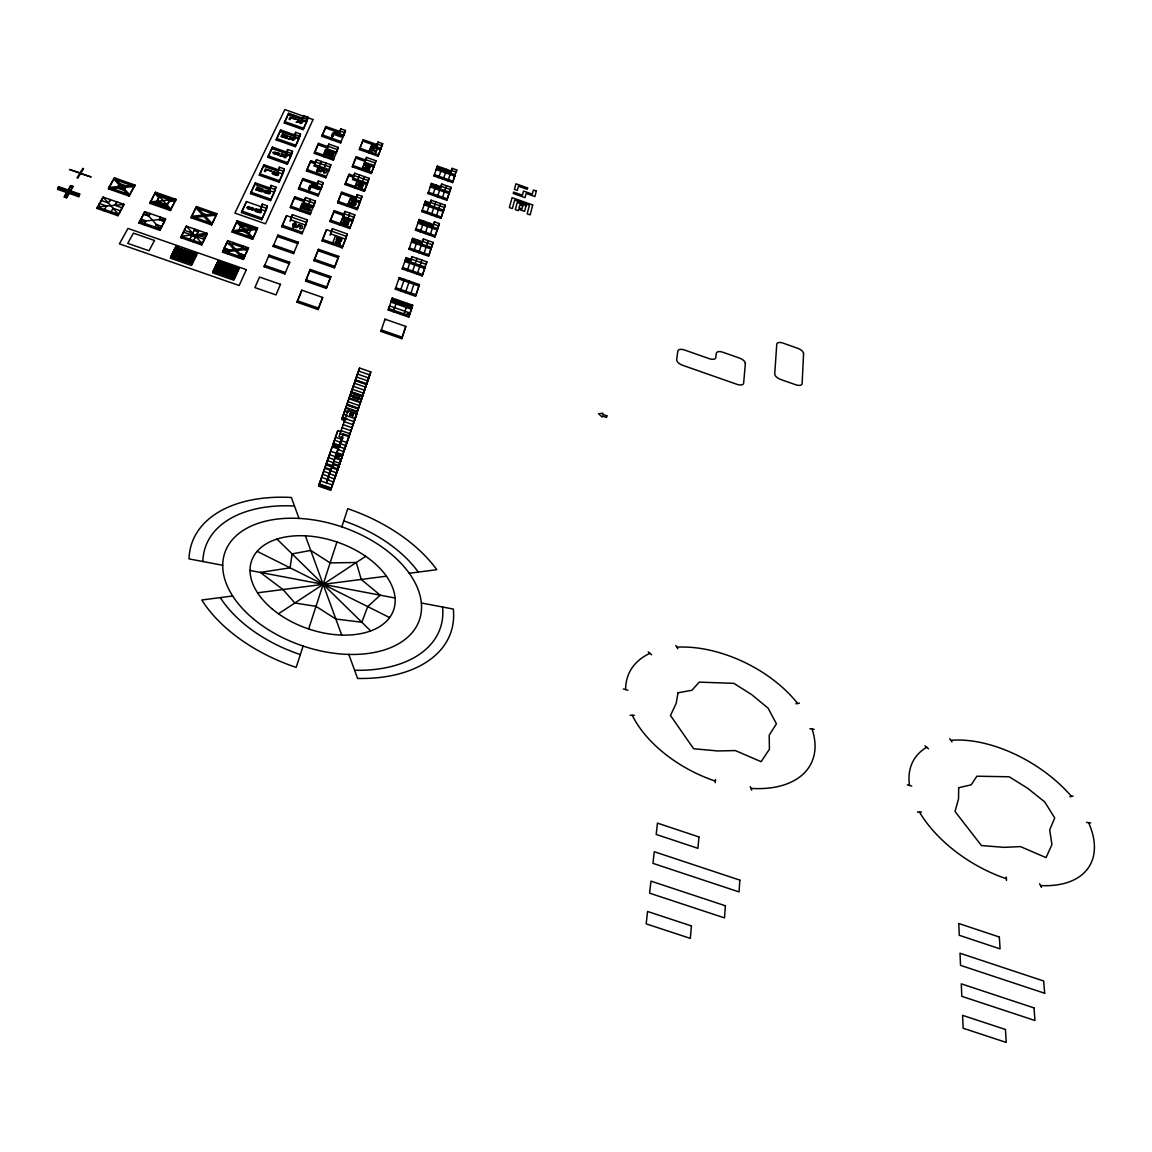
<?xml version="1.0" encoding="UTF-8"?>
<svg xmlns="http://www.w3.org/2000/svg" width="1152" height="1152" viewBox="0 0 1152 1152"><rect width="100%" height="100%" fill="white"/><g stroke="black" fill="none" stroke-linecap="round" stroke-linejoin="round"><path stroke-width="1.5" d="M715.234 782.712L715.493 779.515M57.6 189.346L58.666 186.638L79.661 193.968L79.229 195.638L78.595 196.675L57.6 189.346L58.666 186.638M64.282 197.006L70.733 185.573L72.965 186.35L66.514 197.784L64.282 197.006L67.306 192.11M66.514 197.784L72.965 186.35M68.069 190.886L70.733 185.573M78.595 196.675L79.661 193.968M98.971 205.013L99.36 203.486L106.56 206.064M100.786 201.931L101.174 200.419L108.346 202.982L110.333 199.555L109.93 201.067M104.198 210.931L104.587 209.405M110.765 213.221L111.154 211.694M116.438 203.342L116.842 201.83L114.883 205.258L122.069 207.778L121.68 209.232M119.923 212.314L120.326 210.802L113.126 208.282L111.139 211.752M138.946 223.042L144.821 211.666L165.614 218.923L159.898 230.342L138.946 223.042L142.258 222.71M143.064 215.582L143.467 214.07L148.68 215.885M144.187 224.87L145.973 220.853L140.746 219.038L140.328 220.55L144.821 211.666L160.301 228.902L159.898 230.342M149.616 214.934L150.034 213.422L148.666 215.942L143.453 214.128M154.656 228.528L155.074 227.016M160.013 218.549L160.43 217.051L159.091 219.586L164.29 221.4L165.614 218.923L139.349 221.587L160.301 228.902L161.64 226.382L156.427 224.51L155.059 227.074M161.237 227.837L164.304 221.342L159.106 219.528M163.886 222.854L164.304 221.342M182.909 233.554L183.326 232.099L191.765 235.109L189.288 240.595M183.874 231.667L184.291 230.227L192.715 233.237L194.789 229.118L194.386 230.558L198.274 231.912L198.677 230.472L196.618 234.59L205.07 237.542M193.205 241.963L193.622 240.523M203.731 240.811L204.149 239.371L195.682 236.419L193.608 240.581M204.667 238.925L205.085 237.485M206.683 234.85L207.101 233.41L186.365 226.166L180.806 237.643L201.686 244.915L206.683 234.85L191.376 236.506M223.747 249.653L224.179 248.213L229.378 250.027L227.75 254.002M226.166 244.584L226.598 243.144L231.754 245.016L243.792 258.019L243.36 259.445L222.538 252.187L222.97 250.747L227.794 240.638L248.458 247.853L243.36 259.445L229.363 244.238M241.459 212.587L246.456 201.586L261.49 206.856L262.339 204.106L267.35 205.862L266.069 210.082L261.648 219.672L241.459 212.587L246.456 201.586M250.502 193.637L255.37 182.923L270.202 188.136L271.037 185.4L275.976 187.142L274.694 191.318L270.418 200.635L250.502 193.637L255.37 182.923M259.301 175.219L264.038 164.779L278.654 169.92L279.49 167.213L284.357 168.941L283.09 173.074L278.928 182.131L259.301 175.219L264.038 164.779M267.854 157.32L272.477 147.139L286.877 152.222L287.698 149.544L292.507 151.229L291.254 155.333L287.194 164.146L267.854 157.32L272.477 147.139M238.147 257.63L238.579 256.205M276.178 139.91L280.67 129.974L294.883 135L295.704 132.336L300.442 134.021L299.189 138.082L295.243 146.65L276.178 139.91L280.67 129.974M284.27 122.976L288.662 113.27L302.674 118.238L303.48 115.603L308.146 117.259L306.907 121.291L303.077 129.629L284.27 122.976L288.662 113.27M244.526 256.896L244.958 255.456L239.774 253.642L238.565 256.248M246.874 251.813L247.306 250.373L242.122 248.573L243.302 246.053L242.87 247.478L232.546 243.878L232.963 242.438L231.754 245.016L227.794 240.638L222.538 252.187L248.026 249.278M267.35 205.862L265.406 211.003L260.395 209.246L262.339 204.106M337.421 238.334L337.766 239.659L336.47 238.234A3.341 1.642 18.6 0 1 336.571 237.917L336.758 237.715A2.189 1.08 18.6 0 1 337.176 237.514A2.52 1.238 18.6 0 1 338.486 237.499L339.307 237.701A4.594 2.261 18.6 0 1 340.214 238.032L341.626 238.982A2.462 1.224 18.6 0 1 341.914 239.659L341.914 239.803A3.067 1.512 18.6 0 1 341.741 240.134A2.405 1.181 18.6 0 1 341.021 240.509L339.898 239.846L340.978 239.602M275.976 187.142L274.075 192.182L269.122 190.44L271.037 185.4M261.648 219.672L266.515 208.627M284.357 168.941L282.499 173.894L277.618 172.166L279.49 167.213M270.418 200.635L275.141 189.864M292.507 151.229L290.678 156.11L285.869 154.411L287.698 149.544M278.928 182.131L283.522 171.634M300.442 134.021L298.642 138.802L293.904 137.131L295.704 132.336M287.194 164.146L291.686 153.922M303.48 115.603L301.709 120.312L306.389 121.968L308.146 117.259M295.243 146.65L299.621 136.67M303.077 129.629L307.339 119.894M264.139 266.702L264.586 265.262L285.35 272.506L284.89 273.931L264.139 266.702L269.093 255.053L289.699 262.253L289.253 263.678L268.661 256.478L269.093 255.053M273.11 246.427L273.557 245.002L294.005 252.158L293.558 253.57L273.11 246.427L277.934 235.094L298.238 242.194L297.792 243.605L277.502 236.506L277.934 235.094M306.072 224.122L301.968 233.798L281.822 226.742L286.531 215.654L291.542 217.397L290.491 219.802L305.51 225.072M286.531 215.654L281.822 226.742M290.29 207.605L294.883 196.805L304.733 200.275L300.211 211.104L305.597 197.554L315.446 201.024L310.133 214.574L290.29 207.605L294.883 196.805M321.955 186.768L318.067 195.912L298.512 189.029L302.99 178.502L317.563 183.629L316.584 185.904M298.512 189.029L302.99 178.502M290.03 221.256L292.392 214.661L307.411 219.917L305.05 226.526M291.082 218.866L292.392 214.661M329.573 168.869L325.786 177.754L306.504 170.957L310.867 160.69L315.662 162.389L314.698 164.578L329.083 169.661M306.504 170.957L310.867 160.69M314.28 153.374L318.528 143.366L327.989 146.707L328.824 144.072L338.27 147.413L333.302 160.099L314.28 153.374L318.528 143.366M291.902 230.27L295.502 221.558M340.805 128.851L338.63 134.942L340.805 128.851L345.456 130.493L340.603 142.92L321.854 136.282L326.002 126.518L339.97 131.472L339.077 133.56M321.854 136.282L326.002 126.518M314.251 166.003L316.498 159.71L330.869 164.794L328.637 171.072L314.251 166.003L316.498 159.71M305.597 197.554L303.278 204.048L313.142 207.518L315.446 201.024M308.203 205.776L310.522 199.296M328.824 144.072L326.606 150.264L329.76 151.373M318.413 180.936L316.138 187.33L318.413 180.936L323.266 182.65L320.99 189.043L311.27 185.616L308.29 192.47L311.717 184.19L321.451 187.618M301.968 233.798L302.429 232.33L282.283 225.274M323.842 169.387L326.074 163.094M310.133 214.574L310.594 213.134L290.736 206.165M318.067 195.912L318.528 194.472L298.958 187.589M325.786 177.754L326.246 176.342L306.95 169.531M333.302 160.099L333.749 158.688L314.726 151.963M338.27 147.413L336.067 153.605L331.33 151.934M340.603 142.92L341.05 141.523L322.286 134.885M345.456 130.493L343.296 136.598L333.965 133.301L331.229 139.608L334.411 131.904L343.742 135.216M297.014 302.242L301.81 290.189L322.661 297.446L318.024 309.542L297.014 302.242L301.81 290.189M305.611 281.16L310.277 269.438L330.826 276.61L326.304 288.374L305.611 281.16L310.277 269.438M313.963 260.698L318.499 249.293L338.746 256.378L334.354 267.826L313.963 260.698L318.499 249.293M345.974 238.118L342.158 247.867L322.07 240.84L326.506 229.666L331.502 231.422L332.381 228.686L347.342 233.942L345.024 240.538M326.506 229.666L322.07 240.84M329.947 221.544L334.267 210.658L344.102 214.114L339.854 225.014L343.627 215.554L333.806 212.098L329.947 221.544L349.733 228.485L354.816 214.862L344.981 211.406L344.045 213.754L353.894 217.224L354.816 214.862M333.806 212.098L334.267 210.658M362.074 196.33L361.166 198.619L356.314 196.906L357.221 194.616L362.074 196.33L357.106 209.65L337.608 202.781L341.813 192.182L356.342 197.309L354.442 202.032C361.195 205.027 345.888 199.526 353.606 201.744L353.981 200.794C346.622 197.698 361.987 202.997 354.816 201.096M337.608 202.781L341.813 192.182M367.79 182.362L364.277 191.333L345.053 184.55L345.514 183.139L349.157 174.211L353.923 175.896L352.57 179.525L366.912 184.594L369.13 178.301L354.787 173.246L352.57 179.525M345.053 184.55L349.157 174.211M330.048 235.282L332.381 228.686M374.659 164.794L371.246 173.52L352.282 166.81L356.285 156.73L365.702 160.056L361.771 170.165L366.566 157.435L375.984 160.762L373.81 166.954L364.392 163.627L366.566 157.435M352.282 166.81L356.285 156.73M359.338 149.558L363.24 139.709L377.165 144.662L375.883 148.147L378.029 142.056L382.666 143.698L378.029 156.182L359.338 149.558L363.24 139.709M354.787 173.246L353.477 177.307L348.696 175.622M332.122 244.354L335.52 235.584M303.12 646.042L296.179 667.397A136.973 83.419 19 0 1 201.787 599.99L232.661 596.002M308.664 628.949L336.931 541.973M341.842 526.824L347.731 508.694A136.973 83.419 19 0 1 436.81 569.693L409.291 573.25M344.981 211.406L342.691 217.901L352.526 221.357L353.894 217.224M318.024 309.542L322.661 297.446M347.616 219.629L349.891 213.134M385.042 319.176L380.866 331.402L401.746 338.659L405.778 326.405L385.042 319.176L384.552 320.602M392.27 298.066L388.195 309.96L408.758 317.131L412.69 305.194L392.27 298.066L391.781 299.462L412.186 306.59M399.269 277.56L395.309 289.138L415.57 296.222L419.386 284.602L399.269 277.56L398.794 278.957L418.896 285.998M407.693 269.28L407.218 270.662L411.034 259.387L406.08 257.645L402.221 268.92L422.179 275.918L425.419 265.982M419.256 251.366L418.781 252.734L422.467 241.733L412.69 238.291L408.931 249.278L428.602 256.19L431.755 246.528M430.488 233.942L430.013 235.31L433.57 224.582L419.126 219.485L415.454 230.184L434.851 237.01L439.344 223.574L434.52 221.875L432.331 228.269M427.061 211.968L426.586 213.307L430.128 202.867L425.376 201.197L421.805 211.622L440.928 218.362L443.894 209.232M437.875 195.566L437.414 196.906L440.827 186.71L431.467 183.398L427.982 193.565L446.832 200.232L449.726 191.347M448.402 179.611L447.941 180.936L451.238 170.986L437.386 166.075L433.987 175.997L452.578 182.578L455.4 173.938M401.746 338.659L405.778 326.405M408.758 317.131L412.69 305.194M415.57 296.222L419.386 284.602M422.179 275.918L425.102 267.077L405.245 260.107L404.755 261.49L424.613 268.445L426.874 261.85L411.998 256.637L409.723 263.232M426.874 261.85L426.067 264.312L411.163 259.085L411.998 256.637M428.602 256.19L431.453 247.565L411.883 240.682L411.408 242.05L430.978 248.933L433.195 242.438L423.418 238.997L421.186 245.491M433.195 242.438L432.418 244.843L422.626 241.387L423.418 238.997M434.851 237.01L437.63 228.614L418.334 221.803L417.859 223.171L437.155 229.954L439.344 223.574M440.928 218.362L443.635 210.168L424.598 203.458L424.138 204.797L443.16 211.507L445.32 205.214L431.064 200.189L429.667 204.206L424.915 202.536L425.376 201.197M445.32 205.214L444.571 207.49L430.301 202.435L431.064 200.189M446.832 200.232L449.482 192.226L430.704 185.587L430.243 186.926L449.006 193.565L451.123 187.358L441.763 184.046L439.632 190.238M451.123 187.358L450.418 189.576L441.029 186.25L441.763 184.046M452.578 182.578L455.17 174.773L436.651 168.206L436.19 169.531L454.694 176.083L456.782 169.992L452.174 168.35L450.072 174.456M456.782 169.992L456.091 172.138L451.469 170.496L452.174 168.35M326.304 288.374L330.826 276.61M354.974 201.01L357.221 194.616M334.354 267.826L338.746 256.378M362.131 182.909L364.349 176.616M342.158 247.867L345.499 239.098L330.523 233.842L331.502 231.422M349.733 228.485L353.002 219.931L343.152 216.475M357.106 209.65L360.288 201.298L350.582 197.885L347.832 204.797L347.357 206.222L350.122 199.31L359.827 202.723L361.166 198.619M364.277 191.333L367.373 183.182L353.03 178.114M371.246 173.52L374.27 165.557L364.838 162.23M378.029 156.182L380.981 148.421L371.678 145.123L369.144 151.474L368.683 152.87L371.232 146.506L380.534 149.803L382.666 143.698M420.134 265.334L417.197 274.162L417.686 272.779M421.92 260.107L419.659 266.717M426.557 245.851L423.691 254.462L424.166 253.094M428.314 240.725L426.082 247.219M434.52 221.875L433.757 224.194L438.581 225.893M439.157 207.562L436.147 216.677L436.622 215.338M440.568 203.544L438.408 209.837M444.787 190.57L442.123 198.562L442.584 197.237M446.443 185.702L444.326 191.894M415.166 263.592L412.2 272.419L412.69 271.037M434.117 206.813L431.366 214.992L431.842 213.653M416.952 258.365L414.691 264.974M435.816 201.859L433.656 208.152M332.467 484.963L320.357 480.83L318.542 486.115L330.624 490.248L349.531 434.722M353.549 422.712L370.829 371.938L359.568 368.035L341.712 419.472L344.606 420.466M343.44 438.134L339.019 436.622L347.962 410.717L356.818 413.77L343.829 451.613L337.867 449.568M336.082 454.925L339.106 455.962L338.256 458.438L338.53 457.675L329.443 454.608M350.611 412.603L349.79 414.994L352.757 416.002L353.578 413.626L350.611 412.603L350.352 413.366L353.304 414.374L353.578 413.626M353.909 393.552L352.57 397.411L358.315 399.384L359.64 395.525L359.381 396.259L353.65 394.286M320.53 480.384L332.179 446.861L338.933 449.179M338.573 447.466L332.683 445.45L337.781 430.69L341.136 431.842M349.229 435.931L343.282 433.886L326.405 482.904L331.92 466.949L325.886 464.846M327.6 479.434L336.398 453.974L342.461 456.048L330.624 490.248M343.282 433.886L336.83 452.578L342.778 454.622M349.79 414.994L350.05 414.23L353.016 415.253L352.757 416.002M352.368 407.304L352.627 406.57M356.645 394.848L356.904 394.114M360.864 382.579L361.109 381.845M324.59 488.174L324.85 487.426M325.109 486.677L325.368 485.914M318.542 486.115L332.179 446.861M332.683 445.45L337.781 430.69M341.712 419.472L359.568 368.035M437.386 166.075L436.925 167.386L450.778 172.296M419.126 219.485L418.651 220.838L433.094 225.936M421.805 211.622L422.266 210.269L441.403 217.022M427.982 193.565L428.443 192.226L447.307 198.893M431.467 183.398L431.006 184.723L440.366 188.035M433.987 175.997L434.448 174.672L453.053 181.267M395.309 289.138L395.798 287.741L416.059 294.826M402.221 268.92L402.696 267.538L422.669 274.536M406.08 257.645L405.605 259.027L410.558 260.77M408.931 249.278L409.406 247.91L429.091 254.822M412.69 238.291L412.214 239.659L421.992 243.101M415.454 230.184L415.93 228.83L435.326 235.656M380.866 331.402L381.355 329.976L402.25 337.248M388.195 309.96L388.685 308.549L409.262 315.72M389.088 307.31L389.578 305.914L410.112 313.07L409.622 314.482L407.059 313.589M358.315 399.384L358.574 398.65M339.106 455.962L338.846 456.725L335.808 455.688M368.064 379.915L370.829 371.938M357.595 410.746L369.806 374.947L358.531 371.045M439.099 176.328L438.638 177.638L442.008 167.702L441.547 169.027M440.827 171.173L441.288 169.848M353.29 423.446L355.075 418.291M355.133 418.046L358.517 408.254L346.968 404.266M433.152 193.896L432.691 195.235L436.147 185.054L435.686 186.379M434.938 188.582L435.398 187.258M337.622 469.598L356.818 413.77M420.782 230.53L420.307 231.898L423.936 221.184L423.475 222.538M422.683 224.87L423.158 223.502M428.904 206.467L430.301 202.435M335.318 476.424L336.096 474.178M336.47 473.011L336.989 471.514M337.248 470.765L341.438 458.726M414.331 249.638L413.856 251.006L417.586 240.019L417.11 241.387M416.304 243.778L416.779 242.41M403.819 280.714L404.309 279.317L400.378 290.909L400.867 289.512M393.336 311.746L397.368 299.851L396.878 301.248M394.229 309.11L394.718 307.699M396 303.854L396.49 302.458M443.75 177.97L443.29 179.294L446.63 169.344L446.17 170.669M445.45 172.814L445.91 171.49M425.635 232.243L425.16 233.597L428.76 222.883L428.285 224.237M427.507 226.57L427.982 225.216M408.845 282.47L409.334 281.088L405.446 292.68L405.936 291.283M413.87 284.227L414.36 282.845L410.501 294.451L410.99 293.054M404.496 312.682L404.986 311.285M406.224 307.426L406.714 306.029M407.088 304.819L407.578 303.408L403.618 315.331M347.342 233.942L346.392 236.362L331.402 231.106M369.13 178.301L368.251 180.533L353.894 175.464M375.984 160.762L375.149 162.936L365.702 159.595M377.64 148.651L373.522 147.701L372.283 148.507M378.029 142.056L377.194 144.158L381.845 145.8M344.362 218.606L349.632 219.931L345.73 220.234C356.962 224.41 335.448 218.448 347.645 219.758M366.019 164.218L371.074 165.499L367.358 165.73C378.086 169.733 357.538 163.958 369.173 165.326M372.888 146.966L372.024 149.155L373.478 150.206L371.434 150.638L374.27 150.782L376.286 152.266L375.278 150.854L377.021 150.408L374.486 150.25L372.24 148.622M359.568 174.931L354.672 187.949L357.811 179.813M307.411 219.917L306.389 222.322L291.355 217.051M323.266 182.65L322.301 184.925L317.434 183.211M330.869 164.794L329.933 166.997L315.533 161.914M284.89 273.931L289.699 262.253M293.558 253.57L298.238 242.194M321.293 161.41L316.152 174.355L319.493 166.277M238.608 269.741L233.798 280.21L212.659 272.866L217.642 262.44M251.381 228.643L249.077 233.626L238.867 229.997L241.186 225.086L251.366 228.701M260.395 209.246L261.504 206.856M269.122 190.44L270.202 188.136M277.618 172.166L278.654 169.92M285.869 154.411L286.891 152.222M293.904 137.131L294.883 135M205.646 216.648L202.738 213.48L201.802 215.309L205.646 216.648L206.582 214.762L202.752 213.422L196.445 206.568L191.03 217.728L211.594 224.928L216.864 213.71L196.445 206.568L191.03 217.728L216.446 215.136L196.042 207.994L211.594 224.928L216.864 213.71L191.448 216.302L212.011 223.488L205.661 216.59M126.072 185.818L124.344 188.87L117.907 186.552M104.573 209.462L106.574 206.006M117.893 186.61L119.65 183.557L126.058 185.875M68.53 191.347L69.163 190.31M79.848 173.29L77.011 177.883L77.746 178.128L80.582 173.549L80.05 172.944C43.171 160.747 117.432 185.731 80.582 173.549M80.05 172.944L82.872 168.394L83.592 168.653L80.784 173.203M337.493 238.205L341.006 239.458M278.482 613.786L365.731 556.301M1069.862 796.738L1073.088 796.075M795.874 703.771L799.416 703.195M257.544 592.805L386.453 576.187M184.061 237.283L180.806 237.643L186.365 226.166L202.104 243.475L201.686 244.915L199.714 242.741M100.037 208.109L96.97 208.411L103.133 197.107L123.998 204.394L117.979 215.726L96.97 208.411L103.133 197.107L118.368 214.272L117.979 215.726L115.877 213.365M161.136 202.234L149.818 203.328L155.52 192.24L175.997 199.411L170.438 210.528L149.818 203.328L155.52 192.24L170.842 209.102L170.438 210.528L164.678 204.192M299.074 224.914C297.648 225.533 293.472 227.664 294.854 224.496C299.736 224.482 292.176 221.443 292.608 225.374A2.995 1.483 18 0 0 293.443 226.483L293.602 226.613A2.333 1.152 18 0 0 294.293 227.016L295.733 227.506A2.736 1.354 18 0 0 296.467 227.606C301.118 225.144 301.622 226.354 299.606 228.701A2.88 1.426 18.1 0 0 300.787 228.845L302.458 228.197L302.587 226.555A2.822 1.397 18.1 0 0 301.997 225.893A2.434 1.195 18.1 0 0 301.075 225.346A2.938 1.454 18.1 0 0 300.427 225.115A2.621 1.296 18.1 0 0 299.074 224.914M917.482 812.059L921.456 812.002M630.115 715.262L634.378 715.291M259.114 212.083L256.435 211.147A1.642 0.806 17.5 0 1 255.917 210.11A1.469 0.72 17.5 0 1 256.392 209.866L259.733 210.773A1.757 0.864 17.5 0 1 260.078 211.018M267.898 193.205L265.248 192.269A1.613 0.778 17.6 0 1 264.744 191.261L268.488 191.923A1.598 0.778 17.6 0 1 268.834 192.226A1.584 0.763 17.6 0 1 268.229 193.219M1086.566 822.384L1090.613 822.946M809.899 728.712L814.147 729.331M274.291 172.051L275.587 172.354A6.898 3.298 17.7 0 1 276.624 172.728L278.237 173.707A3.082 1.469 17.8 0 1 278.654 174.254L278.179 175.363A2.491 1.195 17.8 0 1 277.589 175.522L273.226 174.341A2.952 1.411 17.7 0 1 272.434 173.707A2.462 1.181 17.7 0 1 272.102 173.088L272.635 172.181A2.52 1.21 17.7 0 1 273.47 172.008M222.696 565.272L189.043 558.893A136.973 83.419 19 0 1 291.37 497.491L299.016 518.4M250.042 570.47L395.078 598.003M421.373 602.986L453.298 609.048A136.973 83.419 19 0 1 357.595 678.442L348.797 654.379M907.33 784.872L911.722 786.067M623.362 688.968L627.883 690.221M339.955 443.549L345.917 445.594M333.446 443.218L340.186 445.522M333.202 443.966L339.926 446.27M332.942 444.701L344.866 448.618M330.61 451.238L342.59 455.342L334.57 478.915L328.507 476.842M336.139 454.738L342.187 456.811M335.218 457.402L341.294 459.475M334.958 458.165L341.035 460.238M328.406 457.632L334.397 459.691M333.907 461.218L339.97 463.291M327.37 460.656L333.36 462.701M333.115 463.507L339.178 465.581M332.842 464.27L338.904 466.344M326.333 463.666L333.806 466.214M326.146 464.083L332.194 466.142M331.92 466.949L337.997 469.037M331.661 467.712L337.738 469.8M324.95 467.525L331.013 469.584M324.691 468.274L330.739 470.347M330.61 470.765L336.672 472.838M323.64 471.312L329.688 473.386M329.558 473.803L335.621 475.877M322.603 474.336L328.651 476.41M321.566 477.36L329.112 479.952M327.456 479.866L333.518 481.939M319.32 483.854L331.416 487.987M319.061 484.603L331.142 488.736M318.802 485.366L330.883 489.485M349.992 395.597L361.469 399.557M349.157 397.973L360.662 401.947M348.898 398.722L360.403 402.682M347.89 401.659L359.381 405.619M346.882 404.597L358.358 408.557M346.723 405L358.258 408.989M345.874 407.434L357.437 411.422M345.614 408.168L357.192 412.157M344.765 410.602L348.077 411.754M344.506 411.35L347.818 412.488M343.498 414.302L346.81 415.44M346.277 415.598L355.162 418.666M342.475 417.254L346.824 418.752M345.226 418.622L354.11 421.675M342.23 417.989L346.565 419.486M341.971 418.723L345.283 419.861M344.189 421.632L353.059 424.685M343.152 424.642L352.022 427.68M342.115 427.637L350.971 430.69M341.078 430.632L349.934 433.685M340.056 433.627L347.429 436.162M335.506 437.256L342.245 439.56M340.992 440.539L346.968 442.584M334.483 440.237L341.208 442.541M357.48 374.069L368.784 377.986M356.472 376.992L367.762 380.894M355.464 379.901L366.754 383.803M355.363 380.16L366.71 384.077M356.63 381.11L366.509 384.523M354.298 383.213L365.674 387.158M353.218 386.294L364.622 390.226M352.21 389.218L363.614 393.163M351.331 391.738L362.779 395.698M351.216 392.141L361.166 395.582M351.072 392.472L362.52 396.432M350.237 394.862L361.714 398.822M64.699 195.336L66.931 196.114M306.072 279.734L326.779 286.949M297.475 300.802L318.499 308.102M241.891 211.118L262.094 218.203M322.546 239.386L342.634 246.427M318.053 250.704L338.285 257.774M314.424 259.286L334.814 266.414M70.315 187.243L72.547 188.021M309.816 270.85L330.35 278.021M67.723 190.44L69.955 191.218M58.018 187.675L79.027 195.005M58.248 188.309L67.248 191.448M68.746 191.981L79.229 195.638M224.165 248.27L229.363 250.085M239.76 253.699L244.944 255.514M278.438 169.459L283.32 171.187M263.606 166.205L278.222 171.36M302.544 179.928L317.102 185.054M341.352 193.608L355.882 198.72M259.733 173.779L279.36 180.691M338.069 201.355L357.581 208.224M269.957 187.704L274.91 189.446M304.574 199.886L314.453 203.357M254.938 184.363L269.755 189.576M294.422 198.245L304.286 201.715M303.725 202.608L313.589 206.078M250.949 192.182L270.85 199.181M330.422 220.104L350.208 227.045M261.23 206.482L266.256 208.238M284.688 121.565L303.509 128.232M359.784 148.162L378.49 154.786M294.71 134.467L299.462 136.152M327.888 146.203L337.349 149.558M280.253 131.386L299.189 138.082M318.096 144.778L327.542 148.118L323.798 156.744L327.053 148.853L336.514 152.208M355.838 158.126L365.256 161.453M276.61 138.499L295.675 145.238M352.742 165.413L371.707 172.109M286.69 151.718L291.499 153.418M272.045 148.55L291.254 155.333M310.421 162.101L315.216 163.8M268.286 155.894L287.64 162.72M345.514 183.139L364.738 189.922M302.515 117.677L307.195 119.333M339.912 130.939L344.578 132.595M288.23 114.667L306.907 121.291M325.555 127.901L339.538 132.854M362.779 141.106L376.718 146.045M257.141 551.347L389.606 617.558M924.998 745.819L928.483 748.771M648.259 651.902L651.557 654.797M276.97 539.078L370.656 630.893M238.118 267.883L238.867 268.675M236.635 267.365L238.522 269.41M235.166 266.846L238.176 270.158M233.669 266.328L237.845 270.893M232.186 265.81L237.499 271.627M230.702 265.291L237.168 272.362M229.219 264.773L236.822 273.11M227.736 264.254L236.477 273.845M226.253 263.75L236.146 274.594M224.77 263.232L235.8 275.328M223.286 262.714L235.454 276.077M221.803 262.195L235.123 276.811M220.32 261.677L234.778 277.56M218.837 261.158L234.432 278.309M217.915 261.259L233.51 278.424M217.57 261.994L232.013 277.891M189.878 231.912L195.278 237.859M217.21 262.728L230.53 277.373M216.864 263.462L229.032 276.854M216.518 264.197L227.534 276.336M216.158 264.931L226.037 275.818M215.813 265.666L224.539 275.299M215.453 266.4L223.042 274.781M215.107 267.149L221.558 274.262M214.747 267.883L220.061 273.744M214.402 268.618L218.563 273.211M214.042 269.366L217.066 272.693M213.696 270.101L215.568 272.174M213.336 270.85L214.07 271.656M949.666 738.691L952.013 741.931M675.806 645.581L677.822 648.734M1039.608 883.742L1041.494 887.386M253.786 208.642L253.886 209.29A4.421 2.174 17.4 0 1 253.67 209.722L253.325 209.981A1.987 0.979 17.4 0 1 251.525 209.995L252.619 208.512L250.43 209.203A1.872 0.922 17.4 0 1 249.854 209.318L249.624 209.318A1.829 0.893 17.4 0 1 249.134 209.246L248.299 208.973A1.613 0.792 17.4 0 1 247.622 208.57A1.872 0.922 17.4 0 1 247.205 207.878M750.24 786.614L751.709 790.157M305.395 535.824L341.712 635.054M1006.286 877.075L1006.502 880.402M1088.597 822.658A102.629 58.018 31.3 0 1 1040.558 885.571M1006.387 878.731A102.629 58.018 31.3 0 1 919.469 812.03M909.518 785.462A102.629 58.018 31.3 0 1 926.741 747.288M950.846 740.304A102.629 58.018 31.3 0 1 1071.475 796.406M812.03 729.014A101.621 60.466 26.8 0 1 750.974 788.386M715.363 781.114A101.621 60.466 26.8 0 1 632.246 715.277M625.622 689.587A101.621 60.466 26.8 0 1 649.901 653.342M676.814 647.165A101.621 60.466 26.8 0 1 797.645 703.483M343.771 520.891A114.005 69.408 19.1 0 1 418.291 572.083M202.882 561.514A123.019 74.909 19 0 1 294.48 506.016M300.341 654.595A116.654 71.021 19.1 0 1 220.291 597.6M442.57 607.018A125.51 76.421 19 0 1 354.614 670.277M247.061 207.461A5.227 2.563 17.4 0 1 247.234 207.043L248.933 206.482L249.782 207.331A2.146 1.051 17.4 0 0 248.976 207.202C246.917 208.613 250.445 208.584 251.453 207.547A1.757 0.864 17.4 0 1 252.173 207.634A1.958 0.965 17.4 0 1 252.792 207.835A1.757 0.864 17.4 0 1 253.382 208.195M256.133 209.03A3.038 1.498 17.5 0 1 256.982 209.074L258.293 209.462A7.099 3.485 17.5 0 1 259.358 209.837L261.014 210.859A3.182 1.555 17.5 0 1 261.446 211.435L261.086 212.515A2.563 1.253 17.5 0 1 260.323 212.789L255.83 211.579A3.038 1.498 17.5 0 1 255.01 210.917A2.534 1.238 17.5 0 1 254.678 210.269L255.24 209.318A2.592 1.282 17.5 0 1 256.104 209.117M260.093 211.09A1.613 0.792 17.5 0 1 259.474 212.098M273.499 171.936A2.952 1.411 17.7 0 1 274.32 171.979M273.154 152.568A5.011 2.362 17.8 0 1 273.312 152.179L275.746 152.482A2.059 0.965 17.8 0 0 274.968 152.352C273.067 153.691 276.365 153.605 277.33 152.698A1.685 0.792 17.8 0 1 278.021 152.798A1.886 0.893 17.8 0 1 278.611 152.986A1.57 0.734 17.8 0 1 279.202 153.331A1.685 0.792 17.8 0 1 279.547 153.734L279.677 154.354A4.234 2.002 17.8 0 1 279.475 154.742L279.029 155.045A1.901 0.893 17.8 0 1 277.445 154.973L278.453 153.619L276.394 154.224A1.8 0.85 17.8 0 1 275.846 154.325L275.63 154.31A1.757 0.821 17.8 0 1 275.155 154.238L274.363 153.979A1.541 0.72 17.7 0 1 273.701 153.59A1.958 0.922 17.8 0 1 273.154 152.827M325.742 170.366A2.506 1.181 18.4 0 1 326.261 170.942L326.218 172.498L324.634 173.088A2.765 1.31 18.3 0 1 323.51 172.93C325.253 171.605 324.504 169.661 320.501 171.878A2.621 1.238 18.3 0 1 319.81 171.763L318.427 171.288A2.246 1.066 18.3 0 1 317.765 170.914L317.621 170.798A2.88 1.354 18.3 0 1 316.8 169.762L318.47 167.861L320.774 168.206L318.485 169.402L319.392 170.669L322.949 169.416A2.506 1.181 18.4 0 1 323.971 169.546A2.808 1.325 18.4 0 1 324.864 169.848A2.333 1.109 18.4 0 1 325.757 170.366M270.23 192.83L269.669 193.709A2.534 1.224 17.6 0 1 269.078 193.882L264.643 192.701A2.995 1.454 17.6 0 1 263.837 192.053A2.491 1.21 17.6 0 1 263.52 191.419L264.053 190.483A2.563 1.238 17.6 0 1 264.902 190.296A3.053 1.469 17.6 0 1 265.752 190.339L267.062 190.642A6.984 3.384 17.6 0 1 268.114 191.016L269.755 192.024A3.139 1.512 17.6 0 1 270.173 192.586L270.23 192.83M958.694 787.709L958.536 798.869L955.008 811.454L981.418 845.539L1004.314 847.368L1020.427 846.59L1046.045 857.621L1051.949 844.546L1049.674 829.93L1054.742 817.992L1044.72 801.907L1027.57 788.227L1009.21 776.779L976.867 776.218L971.208 784.829L958.694 787.709M358.445 185.4L362.333 187.704L357.581 185.17A4.478 2.131 18.8 0 1 357.782 184.752L358.517 184.464A2.491 1.181 18.8 0 1 359.122 184.522L362.866 186.336L358.459 185.314M803.563 353.621L802.123 383.573A6.595 3.182 24.6 0 1 795.816 384.782L780.682 379.469A6.595 3.182 24.4 0 1 774.749 373.954L776.75 344.174A6.451 3.067 24.3 0 1 782.957 343.08L797.717 348.293A6.451 3.053 24.4 0 1 803.563 353.621M299.995 122.227C301.882 124.416 301.968 119.88 299.995 122.227M292.147 139.104C294.062 141.336 294.12 136.699 292.147 139.104M284.083 156.442C285.84 158.702 286.43 154.094 284.112 156.326M299.088 122.04L300.11 123.192A2.419 1.109 18.1 0 0 300.686 123.408A1.714 0.778 18.1 0 0 301.176 123.509L303.091 121.752L297.144 119.65L299.362 121.061A2.477 1.138 18 0 1 299.117 121.421L296.035 122.011L299.088 122.04M739.843 880.128L739.051 891.922L652.954 863.366L654.264 851.702L739.843 880.128M291.226 138.917L292.262 140.098A2.448 1.138 18 0 0 292.838 140.299A1.728 0.806 18 0 0 293.342 140.414L295.301 138.614L289.253 136.469L291.456 138.038A2.52 1.166 17.9 0 1 291.254 138.283L288.115 138.902L291.226 138.917M354.859 204.322C351 205.891 350.611 200.621 354.859 204.322M283.133 156.254L284.184 157.464A2.491 1.166 17.9 0 0 284.774 157.68A1.757 0.835 17.9 0 0 285.278 157.795L287.28 155.923L281.16 153.763L283.378 155.362A2.549 1.195 17.8 0 1 283.176 155.606L279.979 156.254L283.133 156.254M725.386 905.774L724.493 917.899L649.613 893.16L650.966 881.136L725.386 905.774M226.368 270.446L226.426 270.792A1.67 0.864 17.1 0 0 226.8 271.21A1.555 0.792 17.1 0 0 227.448 271.613L229.594 271.728L230.501 270.158L226.973 268.92L226.368 270.446M745.358 363.557L743.645 383.155A6.682 3.283 24 0 1 737.093 384.379L682.502 365.242A6.696 3.298 23.3 0 1 676.67 359.669L677.822 351.115A6.653 3.269 23.2 0 1 684.475 349.978L709.286 358.69A6.61 3.226 23.5 0 0 715.838 357.538L716.299 353.347A6.595 3.197 23.7 0 1 722.808 352.224L739.498 358.085A6.595 3.197 23.9 0 1 745.358 363.557M698.947 836.942L697.925 848.333L656.194 834.451L657.461 823.133L698.947 836.942M691.43 925.934L690.322 938.39L646.171 923.861L647.568 911.462L691.43 925.934M355.766 204.509L355.219 205.258A1.944 0.936 18.7 0 1 354.701 205.358L351.403 204.408A2.376 1.152 18.7 0 1 350.914 204.048L349.675 203.846L350.51 203.53A2.261 1.08 18.7 0 1 350.453 203.098L350.842 202.536A2.16 1.037 18.7 0 1 351.518 202.349L354.83 203.299A2.362 1.138 18.7 0 1 355.752 204.293L355.766 204.509M292.09 553.896L290.088 567.821L260.309 572.414L282.96 589.522L294.869 602.986L316.008 606.355L335.866 619.042L361.814 622.238L367.718 606.614L380.232 595.181L361.238 579.442L356.314 562.507L330.134 562.882L310.738 550.426L292.09 553.896M678.024 692.77L676.166 703.469L670.464 715.478L693.605 748.728L717.898 750.974L735.293 750.557L761.112 761.674L769.421 749.246L769.205 735.178L776.434 723.83L768.125 708.192L751.824 694.714L733.867 683.352L699.264 682.128L691.891 690.278L678.024 692.77M606.845 415.771L606.557 417.427L602.41 415.987L602.208 417.096L598.507 413.755L602.899 413.222L602.698 414.331L606.845 415.771M224.136 270.058L225.374 272.146L229.19 273.47A3.211 1.656 17.1 0 0 229.766 273.485A3.629 1.858 17.1 0 0 231.077 273.211L233.165 269.626L220.81 265.32L220.205 266.573L224.899 268.2L224.136 270.058M532.714 204.97L530.15 214.891L527.184 213.84L529.402 205.33L514.656 200.102L512.338 208.584L509.357 207.533L512.093 197.654L532.714 204.97M536.328 191.045L534.888 196.574L526.118 193.464L524.995 197.64L513.245 193.464L513.634 192.082L522.446 195.206L523.555 191.045L532.325 194.155L533.419 190.008L536.328 191.045M108.85 187.416L108.461 188.87L129.154 196.099L135.014 185.069L114.466 177.883L108.85 187.416L129.542 194.659L135.014 185.069L108.85 187.416M114.466 177.883L108.461 188.87L121.594 187.69L129.154 196.099L129.542 194.659L114.466 177.883M526.09 205.69L524.592 211.363L518.659 209.261L518.27 210.686L515.304 209.635L517.219 202.55L526.09 205.69M522.749 206.064L522 208.886L519.034 207.835L519.797 205.013L522.749 206.064M527.587 187.934L527.227 189.317L518.458 186.206L517.334 190.339L514.397 189.302L515.923 183.802L527.587 187.934M232.56 230.674L232.128 232.099L252.634 239.27L257.616 227.981L237.254 220.853L232.56 230.674L253.066 237.845L257.616 227.981L232.56 230.674M237.254 220.853L232.128 232.099L257.184 229.392L236.822 222.278L252.634 239.27L253.066 237.845L237.254 220.853M391.378 300.672L390.888 302.069L411.336 309.211L411.826 307.814L391.378 300.672M340.2 243.878L335.03 242.05L339.322 242.294L335.909 239.846L341.294 241.099L337.378 240.739L340.517 243.086L336.701 242.251L340.2 243.878M348.019 224.035L347.731 224.784L342.619 222.984L346.838 223.934L343.008 222.005L347.414 222.466L343.584 220.565L348.682 222.365L348.379 223.099L344.707 222.35L348.019 224.035M363.499 184.723L363.226 185.429L358.272 183.686L362.362 184.622L358.646 182.75L362.894 183.24L359.179 181.397L364.118 183.139L360.288 183.096L363.499 184.723M369.59 169.286L369.317 169.978L364.421 168.25L368.453 169.171L364.781 167.328L368.986 167.832L365.314 166.018L370.195 167.746L366.408 167.688L369.59 169.286M280.469 284.342L275.976 294.912L254.894 287.582L259.546 277.07L280.469 284.342M310.234 209.635L309.643 211.003L300.197 207.691L300.571 206.827L308.03 209.448L300.974 205.877L301.334 205.07L309.168 206.77L301.738 204.12L302.112 203.27L311.544 206.582L310.954 207.936L304.142 206.539L310.234 209.635M319.046 188.669L318.672 189.562L311.04 186.883L310.09 189.072L308.534 188.525L309.874 185.443L319.046 188.669M333.36 155.448L332.827 156.701L323.77 153.504L324.115 152.698L331.258 155.232L324.49 151.834L324.806 151.085L332.309 152.77L325.181 150.221L325.526 149.429L334.57 152.626L334.037 153.878L327.514 152.482L333.36 155.448M341.467 136.138L341.122 136.973L333.806 134.381L332.928 136.397L331.43 135.864L332.669 133.027L341.467 136.138M313.027 119.563L265.522 223.805L234.893 213.077L284.846 109.57L313.027 119.563M246.355 269.669L239.155 285.509L119.39 243.864L127.987 228.427L246.355 269.669M239.083 268.214L234.245 278.712L213.106 271.325L218.088 260.899L239.069 268.243M248.458 247.853L243.792 258.019L222.97 250.747L248.458 247.853M262.238 191.059L261.85 191.88L255.614 189.691L260.784 190.901L256.133 188.611L261.533 189.302L256.867 187.056L263.088 189.245L262.714 190.051L258.206 189.072L262.238 191.059M271.613 171.115L266.242 169.906L265.421 171.605L264.384 171.245L265.478 168.941L271.613 171.115M287.28 137.736L286.934 138.485L280.958 136.368L285.898 137.563L281.434 135.374L286.589 136.094L282.11 133.949L288.072 136.051L287.726 136.8L283.421 135.835L287.28 137.736M295.978 119.232L290.837 118.037L290.088 119.621L289.08 119.261L290.088 117.144L295.978 119.232M192.082 263.678L191.146 263.794L175.997 246.355L192.082 263.678M192.816 262.21L192.456 262.944L178.229 247.133L192.816 262.21M193.55 260.741L193.176 261.475L181.21 248.17L193.55 260.741M194.27 259.272L193.91 260.006L184.19 249.206L194.27 259.272M195.005 257.803L194.645 258.538L187.157 250.243L195.005 257.803M195.725 256.334L195.365 257.069L190.138 251.28L195.725 256.334M196.445 254.88L196.085 255.6L193.118 252.317L196.445 254.88M197.05 253.685L196.085 253.354L197.05 253.685M207.101 233.41L202.104 243.475L181.224 236.189L207.101 233.41M196.618 255.154L191.477 265.522L170.266 258.149L175.579 247.824L196.618 255.154M170.928 256.205L171.648 257.011L170.928 256.205M171.691 254.736L173.146 257.53L174.658 258.048L171.691 254.736M172.44 253.267L172.066 254.002L176.155 258.581L177.653 259.099L172.44 253.267M173.189 251.798L172.814 252.533L179.15 259.618L180.648 260.136L173.189 251.798M173.938 250.344L173.563 251.078L182.16 260.669L183.658 261.187L173.938 250.344M174.686 248.89L174.312 249.624L185.155 261.706L186.653 262.224L174.686 248.89M175.435 247.435L175.061 248.17L188.15 262.757L189.648 263.275L175.435 247.435M175.997 199.411L170.842 209.102L150.206 201.888L175.997 199.411M154.498 240.48L149.026 250.762L127.757 243.374L133.402 233.136L154.498 240.48M169.603 199.973L166.997 204.869L156.715 201.197L159.35 196.373L169.589 200.03M169.186 201.456L166.594 206.294L156.298 202.694L158.933 197.87L155.131 193.68L175.594 200.851L169.186 201.456M123.998 204.394L118.368 214.272L97.344 206.942L123.998 204.394M125.683 187.315L123.955 190.31L117.504 188.05L119.246 185.069L114.091 179.323L134.626 186.509L125.683 187.315M273.37 172.872L273.298 172.944A1.598 0.763 17.7 0 0 273.802 173.938L276.422 174.859A1.57 0.749 17.8 0 0 277.546 174.542A1.57 0.749 17.8 0 0 276.998 173.635L273.442 172.829M1005.451 1029.485L962.597 1015.358L963.13 1028.232L1006.243 1042.43L1005.451 1029.485M1044.677 993.269L960.523 965.362L960.019 953.237L1043.683 981.014L1044.677 993.269M1034.021 1007.899L961.286 983.837L961.805 996.336L1034.971 1020.514L1034.021 1007.899M999.346 937.022L958.781 923.515L959.27 935.294L1000.066 948.874L999.346 937.022M253.93 619.33A102.946 62.669 19.1 0 0 418.896 621.389A102.946 62.669 19.1 0 0 293.573 518.227A102.946 62.669 19.1 0 0 253.93 619.33M272.333 609.062A75.139 45.72 19.1 0 0 393.077 611.41A75.139 45.72 19.1 0 0 302.414 535.723A75.139 45.72 19.1 0 0 272.333 609.062"/></g></svg>
